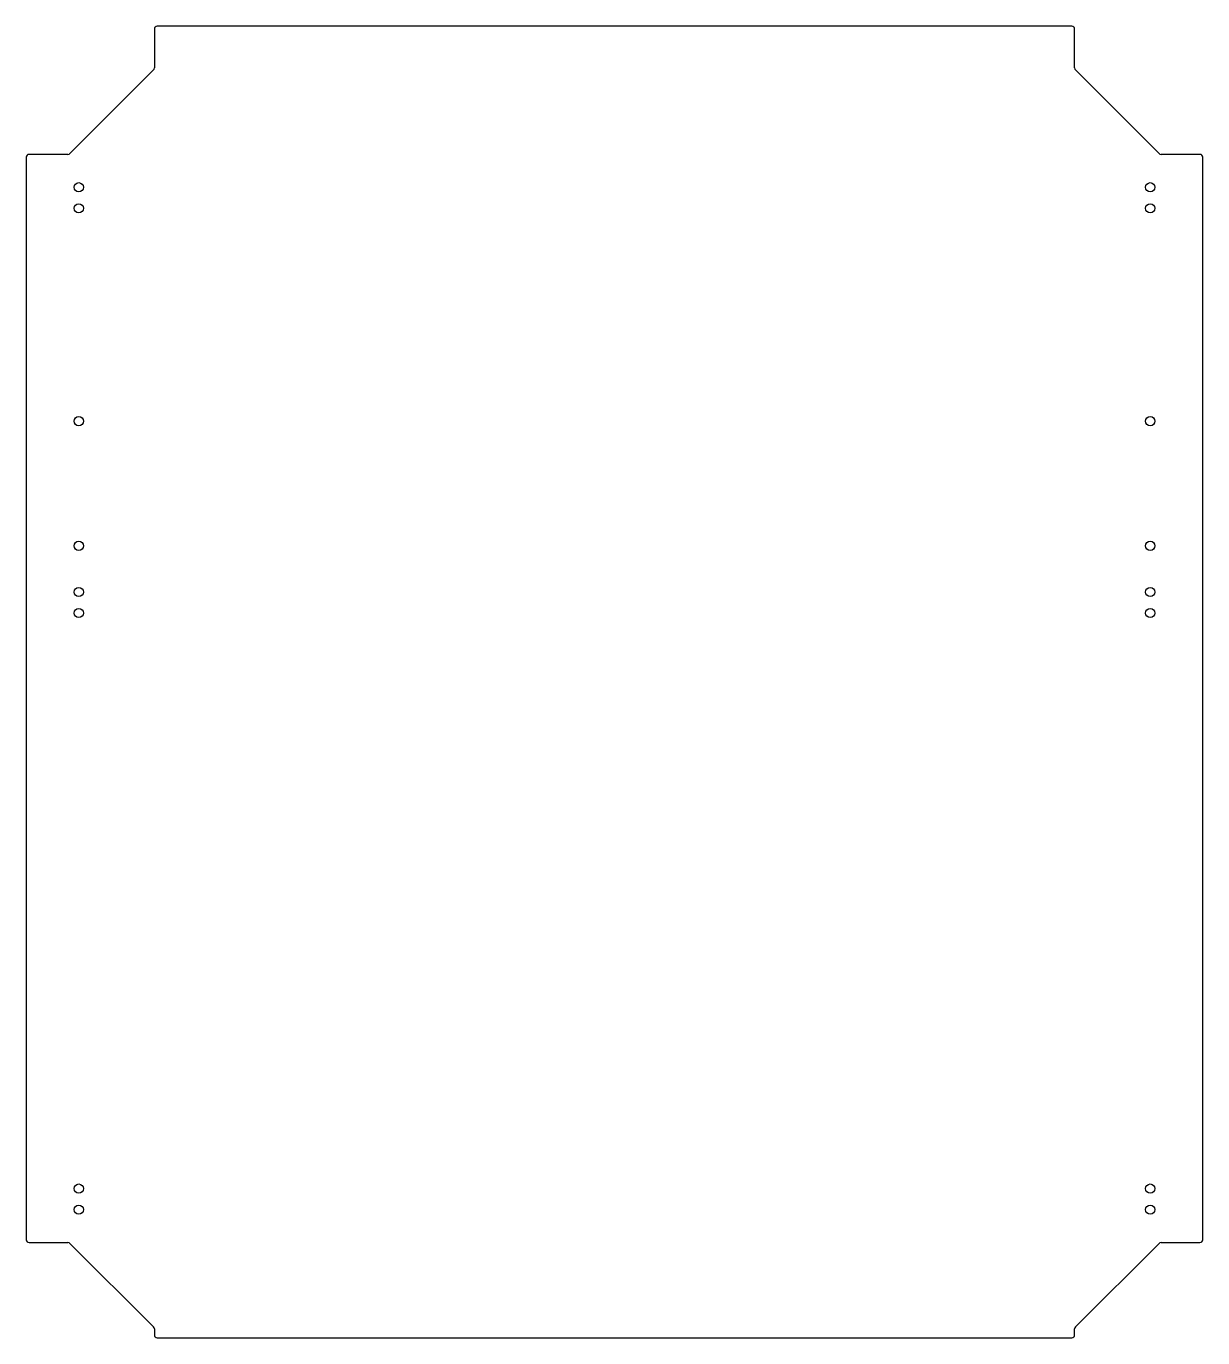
# Model space of a CAD drawing. Header units: millimetres. Extents: x -420 to 420, y -468 to 468.
import ezdxf

# ---------------------------------------------------------------- set-up
doc = ezdxf.new("R2010")
doc.units = ezdxf.units.MM
doc.layers.add('CUTOUTS', color=1, linetype='CONTINUOUS')
doc.layers.add('PERIMETER', color=5, linetype='CONTINUOUS')

msp = doc.modelspace()

# ---------------------------------------------------------------- linework, layer by layer
at = {"layer": 'CUTOUTS'}
for centre in [(-382.5, 353.25), (382.5, 353.25), (-382.5, 338.25), (382.5, 338.25), (-382.5, 186.25), (382.5, 186.25), (-382.5, 97.25), (382.5, 97.25), (-382.5, 64.25), (382.5, 64.25), (-382.5, 49.25), (382.5, 49.25), (-382.5, -361.75), (382.5, -361.75), (-382.5, -376.75), (382.5, -376.75)]:
    msp.add_circle(centre, 3.3, dxfattribs=at)
at = {"layer": 'PERIMETER'}
for p, q in [((326.5, 468.25), (-326.5, 468.25)), ((-328.5, 466.25), (-328.5, 438.46)), ((328.5, 438.46), (328.5, 466.25)), ((-329.09, 437.04), (-388.79, 377.34)), ((388.79, 377.34), (329.09, 437.04)), ((-420, 374.75), (-420, -398.25)), ((-390.21, 376.75), (-418, 376.75)), ((418, 376.75), (390.21, 376.75)), ((420, -398.25), (420, 374.75)), ((-418, -400.25), (-390.21, -400.25)), ((-388.79, -400.84), (-329.09, -460.54)), ((329.09, -460.54), (388.79, -400.84)), ((390.21, -400.25), (418, -400.25)), ((-328.5, -461.96), (-328.5, -466.25)), ((-326.5, -468.25), (326.5, -468.25)), ((328.5, -466.25), (328.5, -461.96))]:
    msp.add_line(p, q, dxfattribs=at)
for centre, start, end in [((326.5, 466.25), 0, 90), ((-326.5, 466.25), 90, 180), ((-330.5, 438.46), -45, 0), ((330.5, 438.46), 180, 225), ((-418, 374.75), 90, 180), ((-390.21, 378.75), 270, 315), ((390.21, 378.75), 225, 270), ((418, 374.75), 0, 90), ((-418, -398.25), 180, 270), ((-390.21, -402.25), 45, 90), ((390.21, -402.25), 90, 135), ((418, -398.25), -90, 0), ((-330.5, -461.96), 0, 45), ((-326.5, -466.25), 180, 270), ((326.5, -466.25), -90, 0), ((330.5, -461.96), 135, 180)]:
    msp.add_arc(centre, 2, start, end, dxfattribs=at)

doc.saveas('drawing.dxf')
